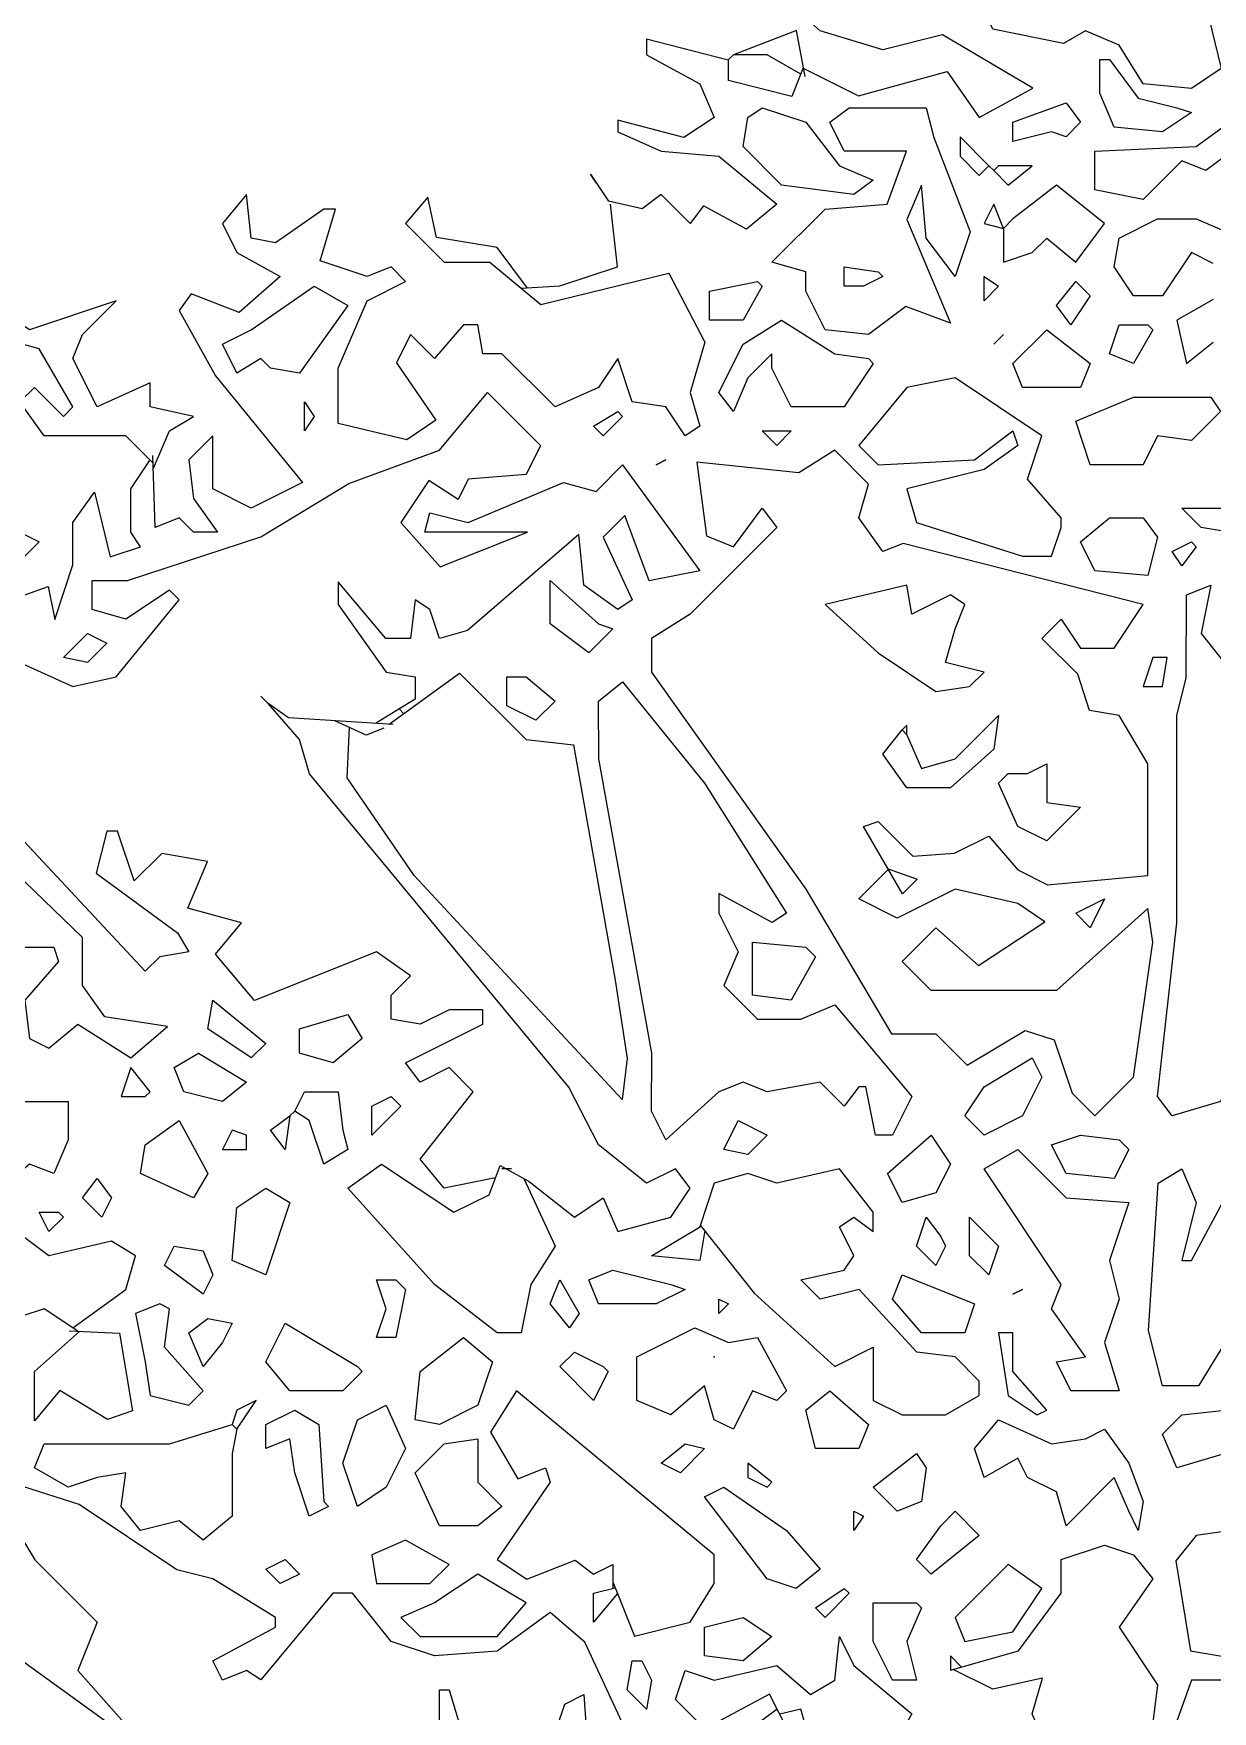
# Model space of a CAD drawing. Header units: metres. Extents: x -3.8 to 7.9, y -0.6 to 14.
# Drawn here: x 2.736 to 3.726, y 10.925 to 12.334 of the extents above; entities that cross this region are included whole.
import ezdxf

# ---------------------------------------------------------------- set-up
doc = ezdxf.new("R2010")
doc.units = ezdxf.units.M
doc.layers.add('ceco.net 88 green shadow', color=102, linetype='Continuous')
doc.layers.add('ceco.net 88 pair trees', color=7, linetype='Continuous')

msp = doc.modelspace()

# ---------------------------------------------------------------- linework, layer by layer
at = {"layer": 'ceco.net 88 green shadow', "linetype": 'Continuous'}
for p, q in [((3.6314, 12.2839), (3.6314, 12.3122)), ((3.6314, 12.3122), (3.6395, 12.3122)), ((3.6395, 12.3122), (3.6638, 12.2798)), ((3.5585, 12.2596), (3.6031, 12.2758)), ((3.6031, 12.2758), (3.6152, 12.2596)), ((3.6436, 12.2555), (3.6314, 12.2839)), ((3.6638, 12.2798), (3.6962, 12.2717)), ((3.3317, 12.2393), (3.3358, 12.2636)), ((3.3358, 12.2636), (3.3479, 12.2717)), ((3.3479, 12.2717), (3.3844, 12.2596)), ((3.3844, 12.2596), (3.4127, 12.2231)), ((3.5585, 12.2434), (3.5585, 12.2596)), ((3.6152, 12.2596), (3.6031, 12.2474)), ((3.7084, 12.2677), (3.6841, 12.2515)), ((3.6962, 12.2717), (3.7084, 12.2677)), ((3.7124, 12.2393), (3.757, 12.2717)), ((3.5383, 12.2231), (3.514, 12.2474)), ((3.514, 12.2474), (3.514, 12.2312)), ((3.5909, 12.2515), (3.5585, 12.2434)), ((3.6031, 12.2474), (3.5909, 12.2515)), ((3.6841, 12.2515), (3.6436, 12.2555)), ((3.3641, 12.2069), (3.3317, 12.2393)), ((3.514, 12.2312), (3.5302, 12.215)), ((3.6274, 12.2353), (3.7124, 12.2393)), ((3.6274, 12.2029), (3.6274, 12.2353)), ((3.7367, 12.2312), (3.7205, 12.2191)), ((3.4127, 12.2231), (3.4411, 12.211)), ((3.5302, 12.215), (3.5383, 12.2231)), ((3.5423, 12.2191), (3.5383, 12.2231)), ((3.5464, 12.2231), (3.5423, 12.2191)), ((3.5423, 12.2191), (3.5545, 12.2069)), ((3.5747, 12.2231), (3.5464, 12.2231)), ((3.5545, 12.2069), (3.5747, 12.2231)), ((3.7003, 12.2272), (3.6679, 12.1948)), ((3.7205, 12.2191), (3.7003, 12.2272)), ((3.4249, 12.1988), (3.3641, 12.2069)), ((3.4411, 12.211), (3.4249, 12.1988)), ((3.595, 12.2069), (3.5585, 12.1786)), ((3.6355, 12.1745), (3.595, 12.2069)), ((3.6679, 12.1948), (3.6274, 12.2029)), ((3.5423, 12.1907), (3.5342, 12.1745)), ((3.5504, 12.1705), (3.5423, 12.1907)), ((3.5342, 12.1745), (3.5504, 12.1705)), ((3.5585, 12.1786), (3.5504, 12.1705)), ((3.6112, 12.1421), (3.6355, 12.1745)), ((3.5504, 12.1705), (3.5504, 12.1421)), ((3.5747, 12.1502), (3.5869, 12.1624)), ((3.5869, 12.1624), (3.6112, 12.1421)), ((3.5504, 12.1421), (3.5747, 12.1502)), ((3.4168, 12.1219), (3.4168, 12.1381)), ((3.4168, 12.1381), (3.4451, 12.134)), ((3.4451, 12.134), (3.4492, 12.13)), ((2.9186, 12.0854), (2.9713, 12.1219)), ((2.9713, 12.1219), (2.9996, 12.1057)), ((3.3034, 12.1178), (3.3439, 12.1259)), ((3.3034, 12.0935), (3.3034, 12.1178)), ((3.3479, 12.1219), (3.3317, 12.0935)), ((3.3439, 12.1259), (3.3479, 12.1219)), ((3.433, 12.1219), (3.4168, 12.1219)), ((3.4492, 12.13), (3.433, 12.1219)), ((3.5342, 12.1097), (3.5342, 12.13)), ((3.5342, 12.13), (3.5464, 12.1219)), ((3.5464, 12.1219), (3.5342, 12.1097)), ((3.595, 12.1057), (3.6112, 12.1259)), ((3.6112, 12.1259), (3.6233, 12.1138)), ((2.9996, 12.1057), (2.9591, 12.049)), ((3.6071, 12.0895), (3.595, 12.1057)), ((3.6233, 12.1138), (3.6071, 12.0895)), ((3.3317, 12.0935), (3.3034, 12.0935)), ((3.3317, 12.0733), (3.3641, 12.0935)), ((3.3641, 12.0935), (3.4087, 12.0652)), ((3.6395, 12.0652), (3.6476, 12.0895)), ((3.6476, 12.0895), (3.6719, 12.0895)), ((3.6719, 12.0895), (3.676, 12.0854)), ((2.8943, 12.0733), (2.9186, 12.0854)), ((3.5504, 12.0814), (3.5423, 12.0733)), ((3.5423, 12.0733), (3.5504, 12.0814)), ((3.5585, 12.0571), (3.5869, 12.0854)), ((3.5869, 12.0854), (3.6233, 12.0571)), ((3.676, 12.0854), (3.6598, 12.0571)), ((2.9065, 12.049), (2.8943, 12.0733)), ((2.9267, 12.0611), (2.9065, 12.049)), ((2.9348, 12.053), (2.9267, 12.0611)), ((3.3115, 12.0328), (3.3317, 12.0733)), ((3.356, 12.0652), (3.3358, 12.0449)), ((3.356, 12.053), (3.356, 12.0652)), ((3.4087, 12.0652), (3.437, 12.0611)), ((3.437, 12.0611), (3.4411, 12.0571)), ((3.6598, 12.0571), (3.6395, 12.0652)), ((2.9591, 12.049), (2.9348, 12.053)), ((3.3722, 12.0206), (3.356, 12.053)), ((3.4411, 12.0571), (3.4168, 12.0206)), ((3.5666, 12.0368), (3.5585, 12.0571)), ((3.6233, 12.0571), (3.6152, 12.0368)), ((3.3358, 12.0449), (3.3236, 12.0166)), ((3.4694, 12.0368), (3.4289, 11.9882)), ((3.5099, 12.0449), (3.4694, 12.0368)), ((3.5828, 11.9963), (3.5099, 12.0449)), ((3.6152, 12.0368), (3.5666, 12.0368)), ((2.9632, 12.0004), (2.9632, 12.0247)), ((2.9632, 12.0247), (2.9713, 12.0125)), ((3.3236, 12.0166), (3.3115, 12.0328)), ((3.4168, 12.0206), (3.3722, 12.0206)), ((3.6112, 12.0085), (3.6598, 12.0287)), ((3.6598, 12.0287), (3.7246, 12.0287)), ((3.7246, 12.0287), (3.7327, 12.0166)), ((2.9713, 12.0125), (2.9632, 12.0004)), ((3.2062, 12.0044), (3.2264, 12.0166)), ((3.2305, 12.0125), (3.2143, 11.9963)), ((3.2264, 12.0166), (3.2305, 12.0125)), ((3.6233, 11.972), (3.6112, 12.0085)), ((3.7327, 12.0166), (3.7084, 11.9923)), ((3.2143, 11.9963), (3.2062, 12.0044)), ((3.3601, 11.9882), (3.3479, 12.0004)), ((3.3479, 12.0004), (3.3722, 12.0004)), ((3.3722, 12.0004), (3.3601, 11.9882)), ((3.5261, 11.9761), (3.5585, 12.0004)), ((3.5585, 12.0004), (3.5626, 11.9882)), ((3.5707, 11.9599), (3.5828, 11.9963)), ((3.68, 11.9963), (3.6679, 11.972)), ((3.7084, 11.9923), (3.68, 11.9963)), ((3.4289, 11.9882), (3.4451, 11.972)), ((3.5626, 11.9882), (3.5342, 11.968)), ((3.2669, 11.9761), (3.2588, 11.972)), ((3.2588, 11.972), (3.2669, 11.9761)), ((3.4451, 11.972), (3.5261, 11.9761)), ((3.5342, 11.968), (3.4694, 11.9518)), ((3.6679, 11.972), (3.6233, 11.972)), ((3.4694, 11.9518), (3.4775, 11.9234)), ((3.599, 11.9275), (3.5707, 11.9599)), ((3.4775, 11.9234), (3.5666, 11.8951)), ((3.599, 11.9194), (3.599, 11.9275)), ((3.6152, 11.9072), (3.6395, 11.9275)), ((3.6395, 11.9275), (3.6679, 11.9275)), ((3.6679, 11.9275), (3.68, 11.9113)), ((3.5909, 11.8951), (3.599, 11.9194)), ((3.6274, 11.8829), (3.6152, 11.9072)), ((3.68, 11.9113), (3.6719, 11.8789)), ((3.6922, 11.8991), (3.7084, 11.9072)), ((3.7084, 11.9072), (3.7124, 11.9032)), ((3.5666, 11.8951), (3.5909, 11.8951)), ((3.7003, 11.887), (3.6922, 11.8991)), ((3.7124, 11.9032), (3.7003, 11.887)), ((3.6719, 11.8789), (3.6274, 11.8829)), ((3.1697, 11.8384), (3.1697, 11.8748)), ((3.1697, 11.8748), (3.2102, 11.8384)), ((3.4694, 11.8708), (3.4006, 11.8546)), ((3.4735, 11.8465), (3.4694, 11.8708)), ((3.4006, 11.8546), (3.4451, 11.8141)), ((3.5059, 11.8627), (3.4735, 11.8465)), ((3.518, 11.8546), (3.5059, 11.8627)), ((3.5099, 11.8343), (3.518, 11.8546)), ((3.2021, 11.8141), (3.1697, 11.8384)), ((3.2102, 11.8384), (3.2224, 11.8343)), ((2.7607, 11.81), (2.7809, 11.8303)), ((2.7809, 11.8303), (2.7971, 11.8222)), ((2.7971, 11.8222), (2.7809, 11.806)), ((3.2224, 11.8343), (3.2021, 11.8141)), ((3.5018, 11.806), (3.5099, 11.8343)), ((2.7809, 11.806), (2.7607, 11.81)), ((3.4451, 11.8141), (3.4937, 11.7817)), ((3.676, 11.81), (3.6679, 11.7857)), ((3.6881, 11.81), (3.676, 11.81)), ((3.6841, 11.7857), (3.6881, 11.81)), ((3.1333, 11.7695), (3.1333, 11.7938)), ((3.1333, 11.7938), (3.1495, 11.7938)), ((3.1495, 11.7938), (3.1738, 11.7736)), ((3.5342, 11.7979), (3.5018, 11.806)), ((3.5221, 11.7857), (3.5342, 11.7979)), ((3.4937, 11.7817), (3.5221, 11.7857)), ((3.6679, 11.7857), (3.6841, 11.7857)), ((3.1576, 11.7574), (3.1333, 11.7695)), ((3.1738, 11.7736), (3.1576, 11.7574)), ((3.4694, 11.7533), (3.4654, 11.7493)), ((3.4694, 11.7452), (3.4694, 11.7533)), ((3.5099, 11.725), (3.5464, 11.7614)), ((3.5464, 11.7614), (3.5423, 11.7331)), ((3.4492, 11.729), (3.4654, 11.7493)), ((3.4694, 11.7452), (3.4654, 11.7493)), ((3.4694, 11.7452), (3.4816, 11.7169)), ((3.4694, 11.7007), (3.4492, 11.729)), ((3.4816, 11.7169), (3.5099, 11.725)), ((3.5423, 11.7331), (3.5059, 11.7007)), ((3.5464, 11.7047), (3.5545, 11.7128)), ((3.5545, 11.7128), (3.5707, 11.7128)), ((3.5707, 11.7128), (3.5869, 11.7209)), ((3.5869, 11.7209), (3.5869, 11.7088)), ((3.5869, 11.7088), (3.5869, 11.6885)), ((3.5059, 11.7007), (3.4694, 11.7007)), ((3.5626, 11.6683), (3.5464, 11.7047)), ((3.5869, 11.6885), (3.6152, 11.6845)), ((3.6152, 11.6845), (3.5869, 11.6561)), ((3.5869, 11.6561), (3.5626, 11.6683)), ((3.6112, 11.5954), (3.6355, 11.6075)), ((3.6355, 11.6075), (3.6233, 11.5832)), ((3.6233, 11.5832), (3.6112, 11.5954)), ((3.3398, 11.5265), (3.3398, 11.5711)), ((3.3398, 11.5711), (3.3844, 11.567)), ((3.3925, 11.5589), (3.3722, 11.5225)), ((3.3844, 11.567), (3.3925, 11.5589)), ((3.3722, 11.5225), (3.3398, 11.5265)), ((2.8822, 11.4982), (2.8862, 11.5225)), ((2.8862, 11.5225), (2.9308, 11.486)), ((2.9186, 11.4739), (2.8822, 11.4982)), ((2.9591, 11.4982), (2.9996, 11.5103)), ((2.9591, 11.4779), (2.9591, 11.4982)), ((2.9996, 11.5103), (3.0118, 11.4901)), ((2.9308, 11.486), (2.9186, 11.4739)), ((3.0118, 11.4901), (2.9875, 11.4698)), ((2.8538, 11.4658), (2.8741, 11.4779)), ((2.8741, 11.4779), (2.9146, 11.4536)), ((2.9875, 11.4698), (2.9591, 11.4779)), ((3.5342, 11.4496), (3.5747, 11.4739)), ((3.5747, 11.4739), (3.5828, 11.4577)), ((2.8174, 11.4658), (2.8093, 11.4415)), ((2.8336, 11.4455), (2.8174, 11.4658)), ((2.8619, 11.4455), (2.8538, 11.4658)), ((3.5828, 11.4577), (3.5666, 11.4253)), ((2.8093, 11.4415), (2.8295, 11.4415)), ((2.8295, 11.4415), (2.8336, 11.4455)), ((2.8943, 11.4374), (2.8619, 11.4455)), ((2.9146, 11.4536), (2.8943, 11.4374)), ((2.9551, 11.4293), (2.9632, 11.4455)), ((2.9632, 11.4455), (2.9915, 11.4455)), ((2.9915, 11.4455), (2.9956, 11.4131)), ((3.0199, 11.4334), (3.0361, 11.4415)), ((3.0361, 11.4415), (3.0442, 11.4334)), ((3.518, 11.4253), (3.5342, 11.4496)), ((2.9551, 11.4293), (2.951, 11.4253)), ((2.9672, 11.4212), (2.9551, 11.4293)), ((3.0442, 11.4334), (3.0199, 11.4091)), ((3.0199, 11.4091), (3.0199, 11.4334)), ((2.8295, 11.401), (2.8579, 11.4212)), ((2.8579, 11.4212), (2.8822, 11.3767)), ((2.9024, 11.4131), (2.8943, 11.3969)), ((2.9146, 11.4091), (2.9024, 11.4131)), ((2.9348, 11.4131), (2.951, 11.4253)), ((2.947, 11.3969), (2.9348, 11.4131)), ((2.951, 11.4253), (2.947, 11.3969)), ((2.9794, 11.3848), (2.9672, 11.4212)), ((2.9956, 11.4131), (2.9996, 11.3969)), ((3.3155, 11.3969), (3.3277, 11.4212)), ((3.3277, 11.4212), (3.352, 11.4091)), ((3.5342, 11.4091), (3.518, 11.4253)), ((3.5666, 11.4253), (3.5342, 11.4091)), ((2.8255, 11.3767), (2.8295, 11.401)), ((2.9146, 11.3969), (2.9146, 11.4091)), ((3.352, 11.4091), (3.3358, 11.3929)), ((3.4532, 11.3767), (3.4897, 11.4091)), ((3.4897, 11.4091), (3.5059, 11.3848)), ((3.5909, 11.401), (3.6152, 11.4091)), ((3.6031, 11.3767), (3.5909, 11.401)), ((3.6152, 11.4091), (3.6476, 11.405)), ((3.6476, 11.405), (3.6557, 11.3969)), ((2.8943, 11.3969), (2.9146, 11.3969)), ((2.9996, 11.3969), (2.9794, 11.3848)), ((3.3358, 11.3929), (3.3155, 11.3969)), ((3.5059, 11.3848), (3.4937, 11.3605)), ((3.5342, 11.3807), (3.5626, 11.3969)), ((3.5626, 11.3969), (3.6031, 11.3564)), ((3.6557, 11.3969), (3.6436, 11.3726)), ((2.7769, 11.3564), (2.789, 11.3726)), ((2.789, 11.3726), (2.8012, 11.3564)), ((2.87, 11.3564), (2.8255, 11.3767)), ((2.8822, 11.3767), (2.87, 11.3564)), ((3.1373, 11.3807), (3.1292, 11.3807)), ((3.4654, 11.3524), (3.4532, 11.3767)), ((3.599, 11.2835), (3.5342, 11.3807)), ((3.6436, 11.3726), (3.6031, 11.3767)), ((2.9065, 11.3483), (2.9308, 11.3645)), ((2.9308, 11.3645), (2.951, 11.3524)), ((3.4937, 11.3605), (3.4654, 11.3524)), ((2.7485, 11.3281), (2.7404, 11.3443)), ((2.7404, 11.3443), (2.7566, 11.3443)), ((2.7566, 11.3443), (2.7607, 11.3402)), ((2.7931, 11.3402), (2.7769, 11.3564)), ((2.8012, 11.3564), (2.7931, 11.3402)), ((2.9024, 11.3038), (2.9065, 11.3483)), ((2.951, 11.3524), (2.9308, 11.2916)), ((3.6031, 11.3564), (3.6557, 11.3524)), ((3.6557, 11.3524), (3.6395, 11.3038)), ((2.7607, 11.3402), (2.7485, 11.3281)), ((3.4775, 11.3159), (3.4856, 11.3402)), ((3.4856, 11.3402), (3.4978, 11.324)), ((3.5221, 11.3078), (3.5221, 11.3402)), ((3.5221, 11.3402), (3.5464, 11.3159)), ((2.8457, 11.2997), (2.8538, 11.3159)), ((2.8538, 11.3159), (2.8781, 11.3119)), ((3.4937, 11.2997), (3.4775, 11.3159)), ((3.5018, 11.3159), (3.4937, 11.2997)), ((3.4978, 11.324), (3.5018, 11.3159)), ((3.5464, 11.3159), (3.5383, 11.2916)), ((2.8781, 11.3119), (2.8862, 11.2916)), ((2.9308, 11.2916), (2.9024, 11.3038)), ((3.5383, 11.2916), (3.5221, 11.3078)), ((3.6395, 11.3038), (3.6476, 11.2714)), ((2.8781, 11.2754), (2.8457, 11.2997)), ((2.8862, 11.2916), (2.8781, 11.2754)), ((3.032, 11.2633), (3.0239, 11.2876)), ((3.0239, 11.2876), (3.0401, 11.2876)), ((3.0401, 11.2876), (3.0482, 11.2795)), ((3.1697, 11.2673), (3.1778, 11.2876)), ((3.1778, 11.2876), (3.194, 11.2592)), ((3.2021, 11.2876), (3.2224, 11.2957)), ((3.2102, 11.2673), (3.2021, 11.2876)), ((3.2224, 11.2957), (3.271, 11.2835)), ((3.4573, 11.2714), (3.4654, 11.2916)), ((3.4654, 11.2916), (3.5261, 11.2673)), ((3.0482, 11.2795), (3.0401, 11.239)), ((3.2831, 11.2795), (3.2588, 11.2673)), ((3.271, 11.2835), (3.2831, 11.2795)), ((3.5666, 11.2795), (3.5585, 11.2754)), ((3.5585, 11.2754), (3.5666, 11.2795)), ((3.5909, 11.2633), (3.599, 11.2835)), ((2.8417, 11.2673), (2.8214, 11.2592)), ((2.8214, 11.2592), (2.8295, 11.2187)), ((2.8498, 11.2633), (2.8417, 11.2673)), ((2.8457, 11.2309), (2.8498, 11.2633)), ((3.0239, 11.239), (3.032, 11.2633)), ((3.1859, 11.2471), (3.1697, 11.2673)), ((3.194, 11.2592), (3.1859, 11.2471)), ((3.2386, 11.2673), (3.2102, 11.2673)), ((3.2588, 11.2673), (3.2386, 11.2673)), ((3.3115, 11.2592), (3.3115, 11.2714)), ((3.3115, 11.2714), (3.3196, 11.2673)), ((3.3196, 11.2673), (3.3115, 11.2592)), ((3.4816, 11.243), (3.4573, 11.2714)), ((3.5261, 11.2673), (3.518, 11.243)), ((3.6193, 11.2228), (3.5909, 11.2633)), ((3.6476, 11.2714), (3.6355, 11.2349)), ((2.866, 11.243), (2.8822, 11.2552)), ((2.8822, 11.2552), (2.9024, 11.2511)), ((2.9024, 11.2511), (2.8943, 11.2349)), ((2.9308, 11.2187), (2.947, 11.2511)), ((2.947, 11.2511), (3.0077, 11.2147)), ((3.2426, 11.2228), (3.2912, 11.2471)), ((3.2912, 11.2471), (3.3196, 11.2349)), ((2.8781, 11.1944), (2.8457, 11.2309)), ((2.8781, 11.2147), (2.866, 11.243)), ((2.8943, 11.2349), (2.8781, 11.2147)), ((3.0401, 11.239), (3.0239, 11.239)), ((3.0604, 11.2106), (3.0968, 11.239)), ((3.0968, 11.239), (3.1211, 11.2187)), ((3.3196, 11.2349), (3.3439, 11.239)), ((3.3439, 11.239), (3.3682, 11.1944)), ((3.518, 11.243), (3.4816, 11.243)), ((3.5585, 11.243), (3.5464, 11.243)), ((3.5464, 11.243), (3.5545, 11.1904)), ((3.5585, 11.2106), (3.5585, 11.243)), ((3.6355, 11.2349), (3.6476, 11.1944)), ((2.8295, 11.2187), (2.8336, 11.1904)), ((2.951, 11.1944), (2.9308, 11.2187)), ((3.1211, 11.2187), (3.109, 11.1823)), ((3.1778, 11.2147), (3.19, 11.2268)), ((3.19, 11.2268), (3.2143, 11.2147)), ((3.2426, 11.1863), (3.2426, 11.2228)), ((3.595, 11.2187), (3.6193, 11.2228)), ((3.6071, 11.1944), (3.595, 11.2187)), ((3.0118, 11.2106), (2.9956, 11.1944)), ((3.0077, 11.2147), (3.0118, 11.2106)), ((3.0563, 11.1701), (3.0604, 11.2106)), ((3.2062, 11.1863), (3.1778, 11.2147)), ((3.2183, 11.2106), (3.2062, 11.1863)), ((3.2143, 11.2147), (3.2183, 11.2106)), ((3.5869, 11.1782), (3.5585, 11.2106)), ((2.8336, 11.1904), (2.866, 11.1823)), ((2.866, 11.1823), (2.8781, 11.1944)), ((2.9956, 11.1944), (2.951, 11.1944)), ((3.2993, 11.1985), (3.271, 11.1742)), ((3.3074, 11.1701), (3.2993, 11.1985)), ((3.3398, 11.1944), (3.3236, 11.162)), ((3.3601, 11.1863), (3.3398, 11.1944)), ((3.3682, 11.1944), (3.3601, 11.1863)), ((3.3844, 11.1782), (3.4046, 11.1944)), ((3.4046, 11.1944), (3.437, 11.1661)), ((3.5545, 11.1904), (3.5788, 11.1742)), ((3.6476, 11.1944), (3.6071, 11.1944)), ((2.9065, 11.1782), (2.9024, 11.1661)), ((2.9065, 11.162), (2.9227, 11.1863)), ((2.9227, 11.1863), (2.9065, 11.1782)), ((2.9308, 11.1661), (2.9551, 11.1782)), ((2.9551, 11.1782), (2.9753, 11.1661)), ((3.0077, 11.1701), (3.032, 11.1823)), ((3.032, 11.1823), (3.0482, 11.1458)), ((3.109, 11.1823), (3.0766, 11.1661)), ((3.271, 11.1742), (3.2426, 11.1863)), ((3.3925, 11.1458), (3.3844, 11.1782)), ((3.5788, 11.1742), (3.5869, 11.1782)), ((3.6841, 11.158), (3.7003, 11.1742)), ((3.7003, 11.1742), (3.7367, 11.1782)), ((2.8498, 11.1499), (2.9024, 11.1661)), ((2.9065, 11.162), (2.9024, 11.1661)), ((2.9065, 11.162), (2.9024, 11.1418)), ((2.9308, 11.1458), (2.9308, 11.1661)), ((2.9753, 11.1661), (2.9794, 11.1013)), ((2.9956, 11.1337), (3.0077, 11.1701)), ((3.0766, 11.1661), (3.0563, 11.1701)), ((3.3236, 11.162), (3.3074, 11.1701)), ((3.437, 11.1661), (3.4289, 11.1458)), ((3.5261, 11.1458), (3.5464, 11.1701)), ((3.5464, 11.1701), (3.5909, 11.1499)), ((3.6193, 11.1539), (3.6355, 11.162)), ((3.6355, 11.162), (3.6557, 11.1337)), ((2.7364, 11.1296), (2.7445, 11.1499)), ((2.7445, 11.1499), (2.7728, 11.1499)), ((2.7728, 11.1499), (2.8498, 11.1499)), ((2.951, 11.1539), (2.9308, 11.1458)), ((2.9551, 11.1256), (2.951, 11.1539)), ((3.0482, 11.1458), (3.032, 11.1134)), ((3.0563, 11.1256), (3.0806, 11.1499)), ((3.0806, 11.1499), (3.109, 11.1539)), ((3.109, 11.1539), (3.109, 11.1175)), ((3.2629, 11.1337), (3.2831, 11.1499)), ((3.2993, 11.1458), (3.2791, 11.1256)), ((3.2831, 11.1499), (3.2993, 11.1458)), ((3.4289, 11.1458), (3.3925, 11.1458)), ((3.5342, 11.1215), (3.5261, 11.1458)), ((3.5909, 11.1499), (3.6193, 11.1539)), ((3.6962, 11.1296), (3.6841, 11.158)), ((2.9024, 11.1418), (2.9024, 11.0891)), ((3.0077, 11.0972), (2.9956, 11.1337)), ((3.2791, 11.1256), (3.2629, 11.1337)), ((3.356, 11.1175), (3.3358, 11.1337)), ((3.3358, 11.1337), (3.3358, 11.1215)), ((3.4411, 11.1134), (3.4775, 11.1418)), ((3.4775, 11.1418), (3.4856, 11.1296)), ((3.5626, 11.1377), (3.5342, 11.1215)), ((3.5707, 11.1215), (3.5626, 11.1377)), ((3.6557, 11.1337), (3.6679, 11.1013)), ((3.7367, 11.1418), (3.6962, 11.1296)), ((2.7647, 11.1134), (2.7364, 11.1296)), ((2.789, 11.1215), (2.7647, 11.1134)), ((2.8133, 11.1256), (2.789, 11.1215)), ((2.8093, 11.0972), (2.8133, 11.1256)), ((2.9672, 11.0891), (2.9551, 11.1256)), ((3.0766, 11.081), (3.0563, 11.1256)), ((3.109, 11.1175), (3.1292, 11.0972)), ((3.3358, 11.1215), (3.352, 11.1134)), ((3.352, 11.1134), (3.356, 11.1175)), ((3.4856, 11.1296), (3.4816, 11.1013)), ((3.595, 11.1094), (3.5707, 11.1215)), ((3.6436, 11.1215), (3.6031, 11.081)), ((3.6557, 11.0932), (3.6436, 11.1215)), ((3.032, 11.1134), (3.0077, 11.0972)), ((3.2993, 11.1053), (3.3155, 11.1134)), ((3.352, 11.0365), (3.2993, 11.1053)), ((3.3155, 11.1134), (3.3682, 11.077)), ((3.4613, 11.0932), (3.4411, 11.1134)), ((3.6031, 11.081), (3.595, 11.1094)), ((2.8255, 11.077), (2.8093, 11.0972)), ((2.9024, 11.0891), (2.8781, 11.0689)), ((2.9834, 11.0972), (2.9672, 11.0891)), ((2.9794, 11.1013), (2.9834, 11.0972)), ((3.1292, 11.0972), (3.109, 11.081)), ((3.4249, 11.077), (3.4249, 11.0932)), ((3.4249, 11.0932), (3.433, 11.0891)), ((3.433, 11.0891), (3.4249, 11.077)), ((3.4816, 11.1013), (3.4613, 11.0932)), ((3.4978, 11.081), (3.5099, 11.0932)), ((3.5099, 11.0932), (3.5302, 11.0729)), ((3.6638, 11.077), (3.6557, 11.0932)), ((3.6679, 11.1013), (3.6638, 11.077)), ((2.8579, 11.0851), (2.8255, 11.077)), ((2.8781, 11.0689), (2.8579, 11.0851)), ((3.109, 11.081), (3.0766, 11.081)), ((3.3682, 11.077), (3.3965, 11.0446)), ((3.4775, 11.0527), (3.4978, 11.081)), ((3.0482, 11.0689), (3.0199, 11.0567)), ((3.0847, 11.0486), (3.0482, 11.0689)), ((3.5302, 11.0729), (3.4897, 11.0405)), ((2.9308, 11.0446), (2.947, 11.0527)), ((2.947, 11.0527), (2.9591, 11.0405)), ((3.0199, 11.0567), (3.0239, 11.0324)), ((3.0685, 11.0324), (3.0847, 11.0486)), ((3.4897, 11.0405), (3.4775, 11.0527)), ((3.5545, 11.0486), (3.5099, 11.0041)), ((3.5828, 11.0284), (3.5545, 11.0486)), ((2.9429, 11.0324), (2.9308, 11.0446)), ((2.9591, 11.0405), (2.9429, 11.0324)), ((3.109, 11.0405), (3.0725, 11.0162)), ((3.1495, 11.0162), (3.109, 11.0405)), ((3.3763, 11.0284), (3.352, 11.0365)), ((3.3965, 11.0446), (3.3763, 11.0284)), ((3.0239, 11.0324), (3.0685, 11.0324)), ((3.3925, 11.0122), (3.4168, 11.0284)), ((3.4208, 11.0243), (3.4006, 11.0041)), ((3.4168, 11.0284), (3.4208, 11.0243)), ((3.5585, 10.9919), (3.5828, 11.0284)), ((3.0725, 11.0162), (3.0442, 11.0041)), ((3.1252, 10.9879), (3.1495, 11.0162)), ((3.4006, 11.0041), (3.3925, 11.0122)), ((3.4411, 10.9838), (3.4411, 11.0162)), ((3.4411, 11.0162), (3.4775, 11.0162)), ((3.4816, 11.0122), (3.4694, 10.9838)), ((3.4775, 11.0162), (3.4816, 11.0122)), ((3.0442, 11.0041), (3.0604, 10.9879)), ((3.2993, 10.996), (3.3317, 11.0041)), ((3.2993, 10.9717), (3.2993, 10.996)), ((3.3317, 11.0041), (3.356, 10.9879)), ((3.5099, 11.0041), (3.518, 10.9838)), ((3.518, 10.9838), (3.5585, 10.9919)), ((3.0604, 10.9879), (3.1252, 10.9879)), ((3.356, 10.9879), (3.3317, 10.9676)), ((3.4573, 10.9514), (3.4411, 10.9838)), ((3.4694, 10.9838), (3.4775, 10.9514)), ((3.2345, 10.9433), (3.2386, 10.9676)), ((3.2386, 10.9676), (3.2467, 10.9676)), ((3.2467, 10.9676), (3.2548, 10.9514)), ((3.3317, 10.9676), (3.2993, 10.9717)), ((3.2548, 10.9514), (3.2507, 10.9271)), ((3.4775, 10.9514), (3.4573, 10.9514)), ((3.2507, 10.9271), (3.2345, 10.9433))]:
    msp.add_line(p, q, dxfattribs=at)
msp.add_point((3.3074, 11.2228), dxfattribs=at)
at = {"layer": 'ceco.net 88 pair trees', "linetype": 'Continuous'}
for p, q in [((3.3236, 12.3163), (3.3196, 12.3122)), ((2.9328, 11.7715), (2.9267, 11.7776)), ((3.0466, 11.763), (3.0427, 11.7669))]:
    msp.add_line(p, q, dxfattribs=at)
for points in [[(3.3823, 12.3051), (3.4287, 12.2818), (3.5032, 12.3021), (3.5302, 12.2636), (3.5751, 12.2881), (3.4992, 12.3329), (3.4492, 12.3203), (3.3965, 12.3365), (3.3601, 12.3689), (3.3196, 12.3568), (3.275, 12.3608), (3.2507, 12.3932), (3.2467, 12.4378), (3.2092, 12.4657), (3.1215, 12.4933)], [(3.7201, 12.3588), (3.7335, 12.3047), (3.7084, 12.2879), (3.6679, 12.292), (3.6476, 12.3244), (3.6193, 12.3365), (3.601, 12.3256), (3.5417, 12.3379), (3.5342, 12.3527), (3.518, 12.3446), (3.5099, 12.3689), (3.5909, 12.377), (3.6274, 12.3932), (3.6529, 12.3509), (3.7201, 12.3588)], [(3.3192, 12.3118), (3.2507, 12.3294), (3.2507, 12.3163), (3.2953, 12.292), (3.3074, 12.2636), (3.2821, 12.2468), (3.2264, 12.2614), (3.2264, 12.2515), (3.2629, 12.2353), (3.3115, 12.2312), (3.3601, 12.1907), (3.3345, 12.1697), (3.2985, 12.1895), (3.2872, 12.1745), (3.2629, 12.1988), (3.2469, 12.1869), (3.2187, 12.1933)], [(3.384, 12.298), (3.3767, 12.3367), (3.3236, 12.3163)], [(3.3803, 12.3001), (3.352, 12.3163), (3.3236, 12.3163)], [(3.3823, 12.3053), (3.3728, 12.2812), (3.3196, 12.2948), (3.3196, 12.3118)], [(3.4919, 12.2468), (3.5225, 12.1676), (3.5099, 12.13), (3.4856, 12.1624), (3.4816, 12.2069), (3.4692, 12.178), (3.5059, 12.0909), (3.4684, 12.1049), (3.437, 12.0814), (3.4006, 12.0854), (3.3844, 12.1178), (3.3844, 12.134), (3.356, 12.1421), (3.4006, 12.1867), (3.4528, 12.1907), (3.469, 12.2353), (3.4168, 12.2353), (3.4046, 12.2596), (3.4208, 12.2717), (3.4856, 12.2717), (3.4919, 12.2468)], [(3.2086, 12.2085), (3.2037, 12.216), (3.2187, 12.1933)], [(3.1505, 12.1204), (3.1252, 12.1543), (3.0741, 12.1628), (3.0668, 12.1968), (3.0482, 12.1745), (3.0806, 12.1421), (3.1191, 12.1421), (3.1618, 12.1065), (3.2695, 12.1328), (3.2997, 12.0749), (3.2872, 12.0328), (3.2953, 12.0044), (3.2831, 11.9963), (3.2669, 12.0206), (3.2386, 12.0247), (3.2264, 12.0611), (3.2102, 12.0368), (3.1738, 12.0206), (3.1292, 12.0652), (3.113, 12.0652), (3.109, 12.0895), (3.0968, 12.0895), (3.0725, 12.0611), (3.0523, 12.0814), (3.0405, 12.0577), (3.0737, 12.0093), (3.0492, 11.9929), (2.9915, 12.0066), (2.9915, 12.053), (3.0158, 12.1097), (3.0482, 12.1259), (3.0361, 12.1381), (3.0158, 12.13), (2.9765, 12.1431), (2.9893, 12.1867), (2.9794, 12.1867), (2.9389, 12.1583), (2.9186, 12.1624), (2.9146, 12.1988), (2.8943, 12.1745), (2.9065, 12.1502), (2.9429, 12.13), (2.9085, 12.0998), (2.8682, 12.1154), (2.8579, 12.1016), (2.8884, 12.0467), (2.9617, 11.957), (2.9186, 11.9356), (2.8862, 11.9518), (2.8862, 11.9963), (2.866, 11.9761), (2.87, 11.9437), (2.8903, 11.9153), (2.87, 11.9153), (2.8579, 11.9275), (2.8378, 11.9194), (2.836, 11.9797)], [(3.1454, 12.1202), (3.1778, 12.1223), (3.2262, 12.1381), (3.2203, 12.1907)], [(3.7266, 12.1411), (3.7084, 12.1502), (3.6841, 12.1138), (3.6598, 12.1138), (3.6436, 12.1381), (3.6476, 12.1624), (3.68, 12.1786), (3.7124, 12.1786), (3.7975, 12.1421)], [(2.8364, 11.969), (2.8498, 12.0004), (2.87, 12.0125), (2.8336, 12.0206), (2.8336, 12.0409), (2.789, 12.0206), (2.7688, 12.0611), (2.7769, 12.0814), (2.8052, 12.1097), (2.7323, 12.0854), (2.7131, 12.0982)], [(3.7266, 12.1109), (3.6962, 12.0935), (3.7043, 12.0571), (3.7266, 12.0749)], [(2.8362, 11.9734), (2.8133, 11.9963), (2.7445, 11.9963), (2.7242, 12.0247), (2.7364, 12.0368), (2.7607, 12.0125), (2.7688, 12.0206), (2.7404, 12.0692), (2.7121, 12.0773), (2.7032, 12.0996)], [(2.7242, 11.806), (2.7688, 11.7857), (2.8052, 11.7938), (2.8579, 11.8586), (2.8498, 11.8667), (2.8133, 11.8424), (2.785, 11.8505), (2.785, 11.8748), (2.8145, 11.8748), (2.9267, 11.9115), (3.0004, 11.9562), (3.0766, 11.9842), (3.1171, 12.0328), (3.1616, 11.9882), (3.1495, 11.9639), (3.1009, 11.9599), (3.0924, 11.9429), (3.0677, 11.9587), (3.0442, 11.9234), (3.0772, 11.8864), (3.1507, 11.9153), (3.0644, 11.9153), (3.0685, 11.9315), (3.1009, 11.9234), (3.1808, 11.957), (3.2082, 11.9495), (3.2305, 11.972), (3.2953, 11.8829), (3.2529, 11.8744), (3.2325, 11.9295), (3.2143, 11.9113), (3.2386, 11.8586), (3.2264, 11.8505), (3.1981, 11.8708), (3.1938, 11.9133), (3.1001, 11.8329), (3.0766, 11.8262), (3.0685, 11.8505), (3.0563, 11.8586), (3.0523, 11.8262), (3.0316, 11.8262), (2.9915, 11.8738), (2.9915, 11.8546), (3.032, 11.7979), (3.0563, 11.7938), (3.0563, 11.7752), (3.0229, 11.7547)], [(3.4536, 11.6326), (3.4779, 11.6241), (3.4656, 11.6118), (3.433, 11.6683), (3.4451, 11.6723), (3.4743, 11.6432), (3.5095, 11.6458), (3.5383, 11.6602), (3.5626, 11.6318), (3.5875, 11.6193), (3.6719, 11.627), (3.6719, 11.7209), (3.6476, 11.7614), (3.6227, 11.7655), (3.613, 11.796), (3.5828, 11.8262), (3.599, 11.8424), (3.6152, 11.8181), (3.6436, 11.8181), (3.6679, 11.8546), (3.4662, 11.906), (3.4492, 11.8991), (3.4289, 11.9275), (3.437, 11.9558), (3.4087, 11.9842), (3.3785, 11.9653), (3.293, 11.9742), (3.3009, 11.9123), (3.3236, 11.9032), (3.3479, 11.9356), (3.3601, 11.9194), (3.2872, 11.8465), (3.2548, 11.8262), (3.2548, 11.7979), (3.3844, 11.6156), (3.4565, 11.4941), (3.4937, 11.4941), (3.52, 11.4678), (3.5688, 11.497), (3.5931, 11.4891), (3.6083, 11.4443), (3.6274, 11.4253), (3.6598, 11.4577), (3.676, 11.5711), (3.6719, 11.5994), (3.595, 11.5306), (3.4897, 11.5306), (3.4654, 11.5549), (3.4937, 11.5832), (3.5294, 11.5516), (3.5852, 11.5883), (3.5626, 11.6035), (3.5099, 11.6156), (3.4613, 11.5913), (3.4289, 11.6075), (3.4536, 11.6322)], [(2.7104, 11.8562), (2.7479, 11.8698), (2.7536, 11.842), (2.7688, 11.888), (2.7688, 11.9234), (2.787, 11.9489), (2.7999, 11.8947), (2.8255, 11.9032), (2.8174, 11.9153), (2.8174, 11.9518), (2.8336, 11.9761)], [(3.8212, 11.9109), (3.8114, 11.9366), (3.7975, 11.9437), (3.7651, 11.9113), (3.7165, 11.9194), (3.7003, 11.9356), (3.761, 11.9356), (3.8137, 11.9599), (3.8704, 11.9558), (3.8866, 11.9275), (3.8866, 11.8951), (3.9028, 11.8748), (3.8906, 11.8627), (3.8542, 11.887), (3.842, 11.9234), (3.8212, 11.9109)], [(2.7242, 11.9153), (2.7404, 11.9072), (2.6999, 11.8667)], [(3.7837, 11.7681), (3.7582, 11.502), (3.7327, 11.4374), (3.6922, 11.4253), (3.68, 11.4415), (3.6962, 11.5873), (3.6962, 11.7614), (3.7041, 11.793), (3.7043, 11.8627), (3.7246, 11.8708), (3.7165, 11.8303), (3.7489, 11.7898), (3.7837, 11.7681)], [(3.0344, 11.7541), (3.0936, 11.7971), (3.1495, 11.7412), (3.1892, 11.7367), (3.2244, 11.5391), (3.2345, 11.4735), (3.2301, 11.439), (3.0555, 11.627), (2.9992, 11.7092), (3.0012, 11.7513)], [(3.3562, 11.5875), (3.3115, 11.612), (3.3115, 11.5954), (3.3277, 11.563), (3.3155, 11.5346), (3.3439, 11.5063), (3.3803, 11.5063), (3.4087, 11.5184), (3.4735, 11.4415), (3.4573, 11.4091), (3.4431, 11.4091), (3.435, 11.4496), (3.4289, 11.4496), (3.4168, 11.4334), (3.3965, 11.4536), (3.352, 11.4455), (3.3317, 11.4536), (3.3115, 11.4455), (3.2669, 11.405), (3.2548, 11.4293), (3.2552, 11.4779), (3.2106, 11.725), (3.2102, 11.7736), (3.2305, 11.7898), (3.2993, 11.7047), (3.3682, 11.5954), (3.3562, 11.5875)], [(3.0377, 11.7539), (2.9498, 11.7594), (2.9328, 11.7715)], [(3.1521, 11.37), (3.19, 11.3402), (3.2143, 11.3564), (3.2264, 11.3281), (3.271, 11.3402), (3.2872, 11.3645), (3.275, 11.3807), (3.2507, 11.3686), (3.2102, 11.401), (3.1855, 11.4494), (2.9674, 11.7124), (2.9591, 11.7412), (2.9328, 11.7715)], [(3.0298, 11.7507), (3.0152, 11.745), (2.9887, 11.757)], [(3.1237, 11.3732), (3.0806, 11.3645), (3.0604, 11.3888), (3.1049, 11.4455), (3.0847, 11.4658), (3.0604, 11.4536), (3.0482, 11.4698), (3.113, 11.5022), (3.113, 11.5144), (3.0847, 11.5144), (3.0604, 11.5022), (3.0361, 11.5063), (3.0361, 11.5265), (3.0523, 11.5427), (3.0239, 11.563), (2.9214, 11.5221), (2.8886, 11.5611), (2.9105, 11.5873), (2.8652, 11.5996), (2.8818, 11.6387), (2.8435, 11.6456), (2.8202, 11.6225), (2.8062, 11.6642), (2.7971, 11.6642), (2.7884, 11.629), (2.8566, 11.5788), (2.866, 11.563), (2.8417, 11.5589), (2.8295, 11.5468), (2.6963, 11.6889)], [(2.6918, 11.567), (2.7526, 11.567), (2.7566, 11.5549), (2.7283, 11.5225), (2.7323, 11.4901), (2.7485, 11.482), (2.7728, 11.5022), (2.8174, 11.4739), (2.8483, 11.5004), (2.7955, 11.5085), (2.7769, 11.5346), (2.7769, 11.5751), (2.6716, 11.6764), (2.641, 11.6725), (2.5523, 11.6336), (2.542, 11.6197), (2.5582, 11.6075), (2.5825, 11.6075), (2.5744, 11.563), (2.5987, 11.5427), (2.6209, 11.5502), (2.6657, 11.6061), (2.6918, 11.567)], [(2.6303, 11.405), (2.5744, 11.405), (2.5657, 11.4311), (2.6307, 11.4394), (2.6635, 11.4496), (2.6918, 11.4374), (2.7647, 11.4374), (2.7647, 11.405), (2.7526, 11.3767), (2.7323, 11.3848), (2.704, 11.3605), (2.6756, 11.3686), (2.6716, 11.4212), (2.6311, 11.405)], [(2.7728, 11.2444), (2.7445, 11.2633), (2.706, 11.2505), (2.677, 11.3113), (2.6473, 11.3038), (2.6189, 11.3443), (2.5663, 11.3443), (2.5663, 11.3714), (2.6319, 11.4006)], [(2.7688, 11.2471), (2.8133, 11.2795), (2.8214, 11.3078), (2.8012, 11.32), (2.7485, 11.3078), (2.7161, 11.3321), (2.6837, 11.32), (2.6517, 11.3441), (2.6305, 11.4048)], [(3.1476, 11.3726), (3.1738, 11.3159), (3.1535, 11.2835), (3.1454, 11.243), (3.1252, 11.243), (3.0725, 11.2835), (2.9996, 11.3645), (3.028, 11.3848), (3.0887, 11.3443), (3.1183, 11.359), (3.1278, 11.3836), (3.1521, 11.37)], [(3.2957, 11.3335), (3.341, 11.2764), (3.4087, 11.2147), (3.4411, 11.2309), (3.4411, 11.1863), (3.4654, 11.1742), (3.5018, 11.1742), (3.5302, 11.1904), (3.5302, 11.2025), (3.5099, 11.2228), (3.4777, 11.2268), (3.4293, 11.2795), (3.3965, 11.2714), (3.3803, 11.2876), (3.4168, 11.2957), (3.4249, 11.3078), (3.4127, 11.3321), (3.4249, 11.3402), (3.4411, 11.3281), (3.4411, 11.3443), (3.4127, 11.3807), (3.3601, 11.3686), (3.3358, 11.3767), (3.3074, 11.3686), (3.2953, 11.3321)], [(3.7612, 11.3036), (3.8659, 11.2791), (3.8177, 11.2349), (3.7813, 11.2349), (3.7772, 11.2633), (3.7541, 11.2633), (3.7144, 11.1985), (3.6841, 11.1985), (3.6723, 11.245), (3.6804, 11.3688), (3.7003, 11.3807), (3.7124, 11.3524), (3.7003, 11.3038), (3.7084, 11.3038), (3.7367, 11.3564), (3.7772, 11.3645), (3.8177, 11.3483), (3.8258, 11.3362), (3.791, 11.3188), (3.7478, 11.3422), (3.7367, 11.32), (3.7612, 11.3036)], [(3.2995, 11.3289), (3.2953, 11.3038), (3.2548, 11.3078), (3.2965, 11.3327)], [(3.2303, 10.9158), (3.1989, 10.9832), (3.1697, 11.0081), (3.1252, 10.9757), (3.0725, 10.9717), (3.0361, 10.9838), (3.0037, 11.0243), (2.9871, 11.0243), (2.9265, 10.9516), (2.9146, 10.9595), (2.8943, 10.9514), (2.8862, 10.9676), (2.9389, 10.996), (2.9389, 11.0041), (2.8862, 11.0365), (2.856, 11.044), (2.774, 11.0988), (2.7266, 11.114), (2.6622, 11.2799), (2.6311, 11.2876), (2.6311, 11.2718), (2.6675, 11.2155), (2.6675, 11.1823), (2.6918, 11.1256)], [(2.7655, 11.2446), (2.808, 11.2428), (2.8188, 11.1774), (2.7977, 11.1703), (2.7578, 11.1946), (2.7364, 11.1691), (2.7364, 11.2106), (2.7742, 11.2442)], [(3.2224, 11.0338), (3.2406, 10.9883), (3.2872, 11), (3.3074, 11.0324), (3.3074, 11.0567), (3.1414, 11.1944), (3.1195, 11.1596), (3.1426, 11.1205), (3.1657, 11.1296), (3.1697, 11.1175), (3.1252, 11.0527), (3.1501, 11.0361), (3.1908, 11.0521), (3.2062, 11.0405), (3.2224, 11.0486), (3.2224, 11.0284)], [(2.6898, 11.1302), (2.7366, 11.0525), (2.789, 11), (2.7728, 10.9595), (2.866, 10.8542), (2.9836, 10.6473), (3.0199, 10.6072), (3.0077, 10.5991), (2.9719, 10.626), (2.7965, 10.9166), (2.6918, 10.9919), (2.6594, 10.9919), (2.5622, 11.0365), (2.4784, 11.1003), (2.4205, 11.1256), (2.3931, 11.1118), (2.3245, 11.1193), (2.3071, 11.1134), (2.3289, 11.0871)], [(3.8295, 11.0531), (3.7671, 11.0806), (3.7124, 11.0729), (3.6954, 11.0517), (3.7076, 10.9759), (3.757, 10.9676), (3.7975, 11), (3.8218, 11), (3.8258, 10.9838), (3.8056, 10.9555), (3.838, 10.9474), (3.8663, 10.9636), (3.8785, 10.9919), (3.8663, 11.0162), (3.8295, 11.0531)], [(3.5152, 10.9624), (3.5059, 10.9717), (3.5059, 10.9597), (3.563, 10.9761), (3.599, 11.0243), (3.599, 11.0527), (3.6355, 11.0648), (3.6598, 11.0567), (3.676, 11.0365), (3.6476, 10.996), (3.68, 10.9474), (3.6679, 10.8502), (3.6517, 10.8421), (3.6355, 10.8623), (3.6638, 10.8947), (3.6476, 10.9028), (3.6233, 10.8907), (3.6071, 10.9109), (3.5869, 10.8947), (3.5747, 10.9231), (3.5832, 10.953), (3.5415, 10.9437), (3.5083, 10.9603)], [(3.2262, 11.0241), (3.2062, 11), (3.2062, 11.0243), (3.2244, 11.0288)], [(3.4963, 10.7793), (3.5221, 10.8137), (3.5221, 10.8311), (3.4526, 10.802), (3.3925, 10.8299), (3.384, 10.8809), (3.354, 10.9395), (3.2997, 10.9105), (3.275, 10.9352), (3.2831, 10.9595), (3.3074, 10.9514), (3.3601, 10.9636), (3.3884, 10.9393), (3.4087, 10.9514), (3.4127, 10.9879), (3.4249, 10.9636), (3.4735, 10.9231), (3.4573, 10.8947), (3.4249, 10.8866), (3.3884, 10.8988), (3.3803, 10.9271), (3.3625, 10.9227)], [(3.7468, 10.9514), (3.7084, 10.9514), (3.6911, 10.9028), (3.6788, 10.74), (3.6598, 10.7287), (3.6517, 10.7611), (3.66, 10.8103), (3.5468, 10.9077), (3.5383, 10.8826), (3.5423, 10.8421), (3.5842, 10.7916), (3.6203, 10.8157), (3.6274, 10.8016), (3.595, 10.757), (3.5504, 10.7692), (3.5249, 10.7862), (3.4615, 10.7611), (3.4208, 10.7611), (3.4249, 10.7489), (3.4573, 10.7449), (3.497, 10.7752)], [(3.0766, 10.9109), (3.0766, 10.9433), (3.0847, 10.9433), (3.0968, 10.9028)], [(3.1697, 10.8947), (3.1819, 10.9312), (3.1981, 10.9393), (3.2021, 10.8785)], [(3.3603, 10.9271), (3.3115, 10.8907), (3.2629, 10.8907), (3.2548, 10.8664), (3.2669, 10.8421), (3.3074, 10.834), (3.3317, 10.8461), (3.3317, 10.8279), (3.2629, 10.8082), (3.2629, 10.8242)]]:
    msp.add_lwpolyline(points, dxfattribs=at)

doc.saveas('drawing.dxf')
